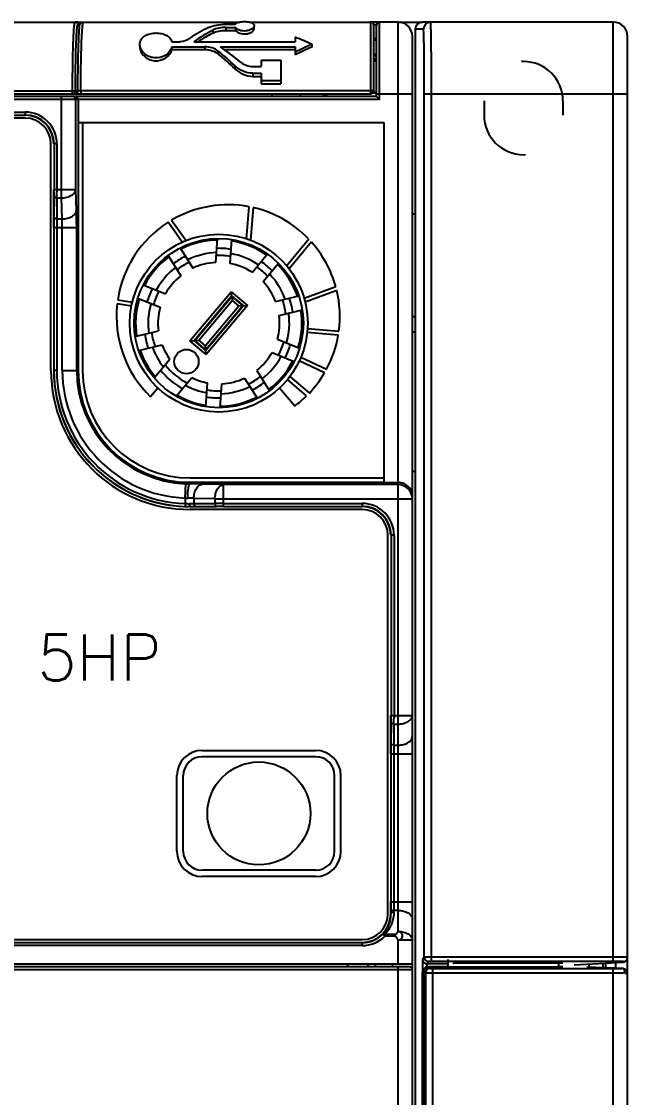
# Model space of a CAD drawing. Header units: inches. Extents: x 0 to 34, y 0 to 22.
# Drawn here: x 4.004 to 4.949, y 6.849 to 8.529 of the extents above; entities that cross this region are included whole.
import ezdxf
from ezdxf.enums import TextEntityAlignment as Align

# ---------------------------------------------------------------- set-up
doc = ezdxf.new("R2010")
doc.units = ezdxf.units.IN
doc.header["$MEASUREMENT"] = 0
doc.linetypes.add('DASHED', pattern=[0.2, 0.1, -0.1])
for name, color, linetype in [('DASHED', 4, 'DASHED'), ('PRTG', 130, 'Continuous'), ('PSYMS', 7, 'Continuous')]:
    doc.layers.add(name, color=color, linetype=linetype)
doc.styles.add('WD', font='romans.shx')

# ---------------------------------------------------------------- blocks, each defined once
blk = doc.blocks.new('HDR1_PF525_FRB')
at = {"color": 7, "linetype": 'Continuous'}
for p, q in [((0.1157, 6.9959), (2.3335, 6.9959)), ((1.8957, 6.9881), (1.9002, 6.9881)), ((2.2967, 6.9901), (2.3225, 6.9901)), ((2.2967, 6.9815), (2.3225, 6.9815)), ((2.2967, 6.9815), (2.2967, 6.9735)), ((2.3225, 6.9815), (2.3225, 6.9735)), ((2.3609, 6.9959), (2.6896, 6.9959)), ((2.3735, 6.9777), (2.3735, 6.986)), ((2.7635, 6.9959), (2.6873, 6.9959)), ((2.6896, 6.8015), (2.6896, 6.9959)), ((2.7051, 6.9881), (2.6974, 6.9881)), ((2.6974, 6.9881), (2.6974, 6.8093)), ((2.7051, 6.7937), (2.7051, 6.9881)), ((2.7129, 6.7859), (2.7129, 6.9959)), ((2.7635, 4.5296), (2.7635, 6.9959)), ((2.7635, 6.9959), (2.8296, 6.9959)), ((2.8324, 6.9764), (2.8101, 6.9764)), ((2.8101, 6.9764), (2.8101, 3.5744)), ((3.3467, 6.9959), (2.8296, 6.9959)), ((3.3467, 4.4482), (3.3467, 6.9959)), ((2.2611, 6.9738), (2.2611, 6.966)), ((2.2967, 6.9735), (2.3225, 6.9735)), ((2.4847, 6.9547), (2.4847, 6.9423)), ((2.8023, 4.4258), (2.8023, 6.957)), ((3.3856, 4.4175), (3.3856, 6.957)), ((2.1506, 6.9423), (2.1633, 6.9423)), ((2.1506, 6.9288), (2.2401, 6.9288)), ((2.1506, 6.9288), (2.1506, 6.9213)), ((2.1506, 6.9213), (2.2401, 6.9213)), ((2.2096, 6.9423), (2.4847, 6.9423)), ((2.2401, 6.9288), (2.2401, 6.9213)), ((2.2763, 6.9169), (2.2763, 6.9093)), ((2.2822, 6.9288), (2.4847, 6.9288)), ((2.2927, 6.9213), (2.4847, 6.9213)), ((2.4847, 6.9288), (2.4847, 6.9067)), ((2.5302, 6.9357), (2.5302, 6.9282)), ((2.3929, 6.8923), (2.4454, 6.8923)), ((2.3929, 6.8923), (2.3929, 6.8753)), ((2.4454, 6.8923), (2.4454, 6.8284)), ((2.6974, 6.8909), (2.7044, 6.8909)), ((2.3215, 6.8771), (2.3215, 6.8691)), ((2.37, 6.8753), (2.3929, 6.8753)), ((2.3698, 6.857), (2.3929, 6.857)), ((2.3698, 6.857), (2.3698, 6.8486)), ((2.3698, 6.8486), (2.3929, 6.8486)), ((2.3929, 6.857), (2.3929, 6.8284)), ((2.3929, 6.8373), (2.4454, 6.8373)), ((0.1079, 6.8093), (1.8889, 6.8093)), ((0.1157, 6.8015), (2.6896, 6.8015)), ((1.8812, 6.8015), (1.8812, 6.8093)), ((2.6974, 6.8093), (1.8889, 6.8093)), ((1.9035, 6.8093), (1.9035, 6.8015)), ((2.3929, 6.8284), (2.4454, 6.8284)), ((2.4213, 6.8015), (2.4213, 6.7937)), ((2.4991, 6.7937), (2.4991, 6.8015)), ((2.5613, 6.8015), (2.5613, 6.7937)), ((2.7051, 6.803), (2.6942, 6.803)), ((2.6963, 6.8054), (2.7051, 6.8054)), ((2.6974, 6.8093), (2.6974, 6.8054)), ((2.7051, 6.8015), (2.8023, 6.8015)), ((2.8348, 6.8015), (3.3856, 6.8015)), ((2.8348, 4.4598), (2.8348, 6.8015)), ((2.8543, 4.4482), (2.8543, 6.8015)), ((2.7129, 6.7859), (0.0924, 6.7859)), ((2.7051, 6.7937), (0.1002, 6.7937)), ((1.8512, 6.519), (1.8512, 6.7937)), ((1.8901, 6.5423), (1.8901, 6.7859)), ((1.896, 6.7859), (1.896, 6.7237)), ((2.5691, 6.7976), (2.5691, 6.7937)), ((2.7129, 6.7859), (2.7051, 6.7937)), ((0.1391, 6.7517), (1.7526, 6.7517)), ((0.1391, 6.7439), (1.7526, 6.7439)), ((1.7526, 6.7517), (1.7526, 6.7439)), ((1.7526, 6.7354), (0.1391, 6.7354)), ((1.896, 6.7237), (2.7246, 6.7237)), ((1.8964, 6.7237), (1.8964, 6.0511)), ((1.9081, 6.7237), (1.9081, 6.0511)), ((2.7246, 6.7237), (2.7246, 5.7474)), ((1.8226, 6.0511), (1.8226, 6.6654)), ((1.8389, 6.6654), (1.8311, 6.6654)), ((1.8311, 6.6654), (1.8311, 6.5423)), ((1.8389, 6.6654), (1.8389, 6.5423)), ((1.8303, 6.4386), (1.8303, 6.5423)), ((1.8311, 6.5423), (1.8901, 6.5423)), ((1.8389, 6.5423), (1.8389, 6.5355)), ((1.8917, 6.4853), (1.8901, 6.5423)), ((1.8311, 6.5236), (1.8307, 6.4666)), ((1.8388, 6.519), (1.8385, 6.4619)), ((1.8388, 6.519), (1.8512, 6.519)), ((1.8528, 6.4619), (1.8512, 6.519)), ((2.3527, 6.4084), (2.3597, 6.4952)), ((2.3705, 6.4929), (2.3634, 6.4046)), ((1.8385, 6.4619), (1.8528, 6.4619)), ((2.1783, 6.3991), (2.1403, 6.4531)), ((2.1497, 6.4589), (2.1887, 6.4035)), ((2.8023, 6.4756), (2.8101, 6.4756)), ((1.8306, 6.4386), (1.8923, 6.4386)), ((1.8306, 6.4386), (1.8306, 6.0511)), ((1.8384, 6.4386), (1.8384, 6.0511)), ((1.8534, 6.0511), (1.8534, 6.4386)), ((1.8923, 6.0511), (1.8923, 6.4386)), ((2.2695, 6.344), (2.274, 6.4088)), ((2.3083, 6.3413), (2.3128, 6.4061)), ((2.4614, 6.3352), (2.5213, 6.4077)), ((2.5288, 6.3995), (2.4684, 6.3265)), ((2.1399, 6.3629), (2.1743, 6.3079)), ((2.1728, 6.3835), (2.2072, 6.3285)), ((2.3678, 6.3172), (2.4095, 6.367)), ((2.3975, 6.2923), (2.4393, 6.342)), ((2.0728, 6.283), (2.133, 6.2587)), ((2.5088, 6.2473), (2.5948, 6.2789)), ((2.0583, 6.247), (2.1185, 6.2227)), ((2.1993, 6.1312), (2.3114, 6.2647)), ((2.2107, 6.1322), (2.3124, 6.2534)), ((2.2122, 6.1323), (2.3125, 6.2518)), ((2.3114, 6.2647), (2.3556, 6.2276)), ((2.3125, 6.2518), (2.3114, 6.2647)), ((2.3124, 6.2534), (2.3443, 6.2266)), ((2.3125, 6.2518), (2.3135, 6.2409)), ((2.3125, 6.2518), (2.3427, 6.2265)), ((2.4315, 6.2378), (2.4945, 6.2536)), ((2.5975, 6.2682), (2.5116, 6.2366)), ((2.0408, 6.2254), (2.0022, 6.2321)), ((2.0036, 6.243), (2.0432, 6.2362)), ((2.2232, 6.1332), (2.3135, 6.2409)), ((2.3318, 6.2255), (2.2414, 6.1179)), ((2.3427, 6.2265), (2.2424, 6.107)), ((2.3443, 6.2266), (2.2425, 6.1054)), ((2.3556, 6.2276), (2.2435, 6.0941)), ((2.3135, 6.2409), (2.3318, 6.2255)), ((2.3427, 6.2265), (2.3318, 6.2255)), ((2.3427, 6.2265), (2.3556, 6.2276)), ((2.4409, 6.2001), (2.5039, 6.2158)), ((2.8101, 6.1961), (2.8023, 6.1961)), ((2.051, 6.143), (2.114, 6.1587)), ((2.5181, 6.1651), (2.6032, 6.1577)), ((2.1993, 6.1312), (2.2122, 6.1323)), ((2.2435, 6.0941), (2.1993, 6.1312)), ((2.2425, 6.1054), (2.2107, 6.1322)), ((2.2122, 6.1323), (2.2232, 6.1332)), ((2.2424, 6.107), (2.2122, 6.1323)), ((2.2414, 6.1179), (2.2232, 6.1332)), ((2.4365, 6.1361), (2.4967, 6.1118)), ((2.6015, 6.1468), (2.5172, 6.1541)), ((2.8023, 6.1559), (2.8101, 6.1559)), ((2.0604, 6.1052), (2.1234, 6.1209)), ((2.2424, 6.107), (2.2414, 6.1179)), ((2.2435, 6.0941), (2.2424, 6.107)), ((2.4219, 6.1001), (2.4821, 6.0757)), ((2.1024, 6.0312), (2.1448, 6.0817)), ((2.5644, 6.0448), (2.4957, 6.077)), ((2.5001, 6.0871), (2.5698, 6.0544)), ((1.8384, 6.0511), (1.8306, 6.0511)), ((1.8534, 6.0511), (1.8964, 6.0511)), ((2.3807, 6.0509), (2.4151, 5.9959)), ((2.1619, 5.9812), (2.2043, 6.0317)), ((2.2421, 5.9527), (2.2467, 6.0175)), ((2.2809, 5.95), (2.2854, 6.0148)), ((2.3477, 6.0303), (2.3821, 5.9753)), ((2.5155, 5.982), (2.4636, 6.0262)), ((2.4704, 6.0348), (2.5232, 5.9898)), ((2.0926, 5.98), (2.1125, 6.0037)), ((2.4425, 6.0037), (2.4836, 5.9547)), ((2.1997, 5.7595), (2.7246, 5.7595)), ((2.8023, 5.7778), (2.8101, 5.7778)), ((2.1867, 5.7051), (2.1882, 5.7439)), ((2.1997, 5.7478), (2.7246, 5.7478)), ((2.1997, 5.7478), (2.1997, 5.7436)), ((2.2904, 5.7415), (2.2334, 5.7431)), ((2.7635, 5.7415), (2.2904, 5.7415)), ((2.2904, 5.6825), (2.2904, 5.7415)), ((2.7246, 5.7474), (2.7635, 5.7474)), ((2.1867, 5.7051), (2.1867, 5.69)), ((2.2671, 5.7026), (2.2101, 5.7042)), ((2.2101, 5.7042), (2.2101, 5.6899)), ((2.2671, 5.7026), (2.8023, 5.7026)), ((2.2671, 5.7026), (2.2671, 5.6902)), ((2.1867, 5.69), (2.1865, 5.6822)), ((2.1997, 5.682), (2.1997, 5.6817)), ((2.6663, 5.674), (2.1997, 5.674)), ((2.2101, 5.6899), (2.2671, 5.6902)), ((2.2147, 5.6821), (2.2718, 5.6825)), ((2.2904, 5.6903), (2.6663, 5.6903)), ((2.2904, 5.6825), (2.6663, 5.6825)), ((2.6663, 5.6903), (2.6663, 5.6825)), ((2.7363, 4.5775), (2.7363, 5.604)), ((2.7526, 5.604), (2.7448, 5.604)), ((2.7448, 5.604), (2.7448, 5.1154)), ((2.7526, 5.604), (2.7526, 5.1154)), ((2.744, 5.0117), (2.744, 5.1154)), ((2.7448, 5.1154), (2.8023, 5.1154)), ((2.7526, 5.1154), (2.7526, 5.1086)), ((2.7448, 5.0967), (2.7444, 5.0397)), ((2.7525, 5.092), (2.7522, 5.035)), ((2.7525, 5.092), (2.7635, 5.092)), ((2.7522, 5.035), (2.7635, 5.035)), ((2.7443, 5.0117), (2.7443, 4.6099)), ((2.7443, 5.0117), (2.8023, 5.0117)), ((2.7521, 5.0117), (2.7521, 4.6099)), ((2.744, 4.5775), (2.744, 4.6099)), ((2.7443, 4.6099), (2.8023, 4.6099)), ((2.7444, 4.5819), (2.7444, 4.5775)), ((2.7521, 4.6099), (2.7521, 4.6052)), ((2.7522, 4.5866), (2.7522, 4.5822)), ((2.7635, 4.5866), (2.7522, 4.5866)), ((2.744, 4.5775), (2.7444, 4.5775)), ((1.6362, 4.5075), (2.6663, 4.5075)), ((2.6663, 4.499), (1.6362, 4.499)), ((2.6663, 4.4912), (2.6663, 4.499)), ((2.7219, 4.5221), (2.7274, 4.5166)), ((2.7274, 4.5166), (2.7274, 4.5213)), ((2.7531, 4.5213), (2.7274, 4.5213)), ((2.7531, 4.5166), (2.7275, 4.5166)), ((2.7531, 4.5166), (2.7531, 4.5213)), ((2.7635, 4.4414), (2.7635, 4.5062)), ((2.8023, 4.5062), (2.7635, 4.5062)), ((2.6663, 4.4912), (1.6362, 4.4912)), ((1.657, 4.4414), (2.8023, 4.4414)), ((2.6274, 4.4337), (2.6274, 4.4414)), ((2.6818, 4.4414), (2.6818, 4.4337)), ((2.7051, 4.4414), (2.7013, 4.4376)), ((2.7013, 4.4414), (2.7013, 4.4337)), ((2.7479, 4.4414), (2.7479, 4.4337)), ((2.8348, 4.4598), (2.83, 4.4538)), ((2.8465, 4.4481), (2.8417, 4.4421)), ((2.8995, 4.4421), (2.8417, 4.4421)), ((3.3467, 4.4599), (2.8543, 4.4599)), ((3.3467, 4.4482), (2.8543, 4.4482)), ((2.8995, 4.4333), (2.8995, 4.4538)), ((2.9128, 4.4421), (2.9148, 4.4442)), ((2.9148, 4.4442), (3.2106, 4.4442)), ((3.1989, 4.4442), (3.1989, 4.4333)), ((3.2409, 4.4395), (3.3745, 4.446)), ((3.2806, 4.4414), (3.2806, 4.4334)), ((3.3195, 4.4318), (3.3195, 4.4434)), ((3.3272, 4.4315), (3.3272, 4.4437)), ((3.3544, 4.4304), (3.3544, 4.4451)), ((3.3739, 4.4466), (3.3739, 4.4478)), ((2.7946, 4.4337), (1.6604, 4.4337)), ((2.8023, 4.4259), (1.6604, 4.4259)), ((2.7635, 1.0861), (2.7635, 4.4337)), ((2.8023, 1.125), (2.8023, 4.4259)), ((2.8324, 4.4072), (2.8323, 4.4016)), ((2.8325, 4.4171), (2.8324, 4.4147)), ((2.8324, 4.4147), (2.8324, 4.412)), ((2.8324, 4.412), (2.8324, 4.4072)), ((2.8328, 4.422), (2.8343, 4.422)), ((2.8343, 4.422), (2.8385, 4.4178)), ((2.8374, 4.4313), (2.836, 4.4301)), ((2.8385, 1.0977), (2.8385, 4.4178)), ((2.846, 4.4337), (2.8502, 4.4295)), ((2.8995, 4.4337), (2.846, 4.4337)), ((2.858, 1.0977), (2.858, 4.4293)), ((2.858, 4.4293), (3.3467, 4.4293)), ((2.858, 4.4177), (3.3467, 4.4177)), ((2.8995, 4.4333), (3.1989, 4.4333)), ((3.2106, 4.4337), (3.1989, 4.4337)), ((3.2754, 4.4337), (3.3726, 4.4297)), ((3.3467, 0.9658), (3.3467, 4.4293)), ((3.3785, 4.4169), (3.3785, 4.4179)), ((3.3785, 4.4169), (3.3856, 4.4167)), ((3.3856, 0.777), (3.3856, 4.4167)), ((2.8293, 4.4032), (2.8293, 3.796)), ((2.8323, 4.4032), (2.8293, 4.4032)), ((2.8323, 4.4016), (2.8323, 1.0966))]:
    blk.add_line(p, q, dxfattribs=at)
for p, q in [((2.2324, 5.0208), (2.5403, 5.0208)), ((2.2324, 5.0037), (2.5403, 5.0037)), ((2.1639, 4.747), (2.1639, 4.9523)), ((2.181, 4.747), (2.181, 4.9523)), ((2.5916, 4.747), (2.5916, 4.9523)), ((2.6087, 4.747), (2.6087, 4.9523)), ((2.5403, 4.6957), (2.2324, 4.6957)), ((2.5403, 4.6786), (2.2324, 4.6786))]:
    blk.add_line(p, q)
for points in [[(2.836, 4.4301), (2.8349, 4.4287), (2.834, 4.4273), (2.8334, 4.4259), (2.8331, 4.4247), (2.8329, 4.4237), (2.8328, 4.4229), (2.8327, 4.4224), (2.8327, 4.4218), (2.8326, 4.4212), (2.8326, 4.4206), (2.8326, 4.4199), (2.8326, 4.419), (2.8325, 4.4171)], [(2.8444, 4.4337), (2.8429, 4.4336), (2.8409, 4.4331), (2.839, 4.4324), (2.8374, 4.4313)]]:
    blk.add_lwpolyline(points, dxfattribs=at)
for centre, radius in [((2.2775, 6.1794), 0.2411), ((2.2775, 6.1794), 0.2294), ((2.19, 6.0752), 0.033)]:
    blk.add_circle(centre, radius, dxfattribs=at)
blk.add_circle((2.3863, 4.8497), 0.1396)
for centre, radius, start, end in [((1.8879, 6.9881), 0.00777, 359.9619, 89.9974), ((1.8924, 6.9881), 0.00777, 359.9797, 89.9796), ((1.9109, 6.9842), 0.0117, 115.3422, 119.3428), ((2.6896, 6.9881), 0.00778, 0, 90), ((2.7129, 6.9881), 0.00778, 90, 180), ((2.7635, 6.957), 0.0389, 0, 90), ((2.8296, 6.9764), 0.0194, 90, 180), ((2.8518, 6.9764), 0.0194, 90.0031, 180.0028), ((3.3467, 6.957), 0.0389, 0, 90), ((2.6935, 6.957), 0.0117, 289.6995, 0), ((1.8812, 6.8093), 0.00777, 270.0138, 332.5445), ((2.5613, 6.7976), 0.00778, 0, 30), ((2.6896, 6.8093), 0.00778, 270, 0), ((1.8823, 6.7859), 0.00777, 359.9619, 89.9974), ((1.8885, 6.7865), 0.00719, 76.5829, 89.9389), ((1.7526, 6.6654), 0.0863, 0, 90), ((1.7526, 6.6654), 0.0785, 0, 90), ((1.7526, 6.6654), 0.0778, 0, 90), ((1.7526, 6.6654), 0.07, 0, 90), ((-1.2713, 6.542), 3.1025, 359.661, 0.0057), ((-2.5963, 6.5407), 4.4352, 359.7195, 359.9331), ((2.303, 6.1977), 0.3028, 79.2229, 120.4141), ((2.303, 6.1977), 0.3028, 43.8865, 77.1226), ((5.9954, 6.4405), 4.1648, 179.6408, 180.0259), ((4.7325, 6.4402), 2.8941, 179.5691, 180.0309), ((2.303, 6.1977), 0.3028, 122.502, 171.4088), ((2.2775, 6.1794), 0.2254, 90.9472, 117.0528), ((2.2775, 6.1794), 0.2254, 54.9472, 81.0528), ((2.303, 6.1977), 0.3028, 15.5392, 41.7845), ((2.2775, 6.1794), 0.1914, 91.8309, 116.1691), ((2.2775, 6.1794), 0.1838, 79.9274, 92.0726), ((2.2775, 6.1794), 0.2029, 80.5031, 91.4969), ((2.2775, 6.1794), 0.1914, 55.8309, 80.1691), ((2.2775, 6.1794), 0.2254, 126.9472, 153.0528), ((2.2775, 6.1794), 0.2029, 116.5031, 127.4969), ((2.2775, 6.1794), 0.1838, 115.9274, 128.0726), ((2.2775, 6.1794), 0.1648, 92.7752, 115.2248), ((2.2775, 6.1794), 0.1648, 56.7752, 79.2248), ((2.2775, 6.1794), 0.2029, 44.5031, 55.4969), ((2.2775, 6.1794), 0.2254, 18.9472, 45.0528), ((2.2775, 6.1794), 0.1914, 127.8309, 152.1691), ((2.2775, 6.1794), 0.1648, 128.7752, 151.2248), ((2.2775, 6.1794), 0.1838, 43.9274, 56.0726), ((2.2775, 6.1794), 0.1914, 19.8309, 44.1691), ((2.2775, 6.1794), 0.1648, 20.7752, 43.2248), ((2.2775, 6.1794), 0.2254, 162.9472, 189.0528), ((2.2775, 6.1794), 0.2029, 152.5031, 163.4969), ((2.2775, 6.1794), 0.1838, 151.9274, 164.0726), ((2.2775, 6.1794), 0.2029, 8.5031, 19.4969), ((2.303, 6.1977), 0.3028, 352.3943, 13.4454), ((2.303, 6.1977), 0.3028, 173.494, 225.9772), ((2.2775, 6.1794), 0.1914, 163.8309, 188.1691), ((2.2775, 6.1794), 0.1648, 164.7752, 187.2248), ((2.2775, 6.1794), 0.1838, 7.9274, 20.0726), ((2.2775, 6.1794), 0.1648, 344.7752, 7.2248), ((2.2775, 6.1794), 0.1914, 343.8309, 8.1691), ((2.2775, 6.1794), 0.2254, 342.9472, 9.0528), ((2.2775, 6.1794), 0.2029, 188.5031, 199.4969), ((2.2775, 6.1794), 0.1838, 187.9274, 200.0726), ((2.2775, 6.1794), 0.1838, 331.9274, 344.0726), ((2.303, 6.1977), 0.3028, 331.7493, 350.3064), ((2.2775, 6.1794), 0.2254, 198.9472, 220.0681), ((2.2775, 6.1794), 0.1914, 199.8309, 218.2767), ((2.2775, 6.1794), 0.1648, 200.7752, 216.3525), ((2.2775, 6.1794), 0.1648, 308.7752, 331.2248), ((2.2775, 6.1794), 0.2029, 332.5031, 343.4969), ((2.2775, 6.1794), 0.1914, 307.8309, 332.1691), ((2.2775, 6.1794), 0.2254, 306.9472, 333.0528), ((2.1997, 6.0511), 0.3771, 180, 270), ((2.1997, 6.0511), 0.3694, 180, 270), ((2.1997, 6.0511), 0.3691, 180, 267.9444), ((2.1997, 6.0511), 0.3613, 180, 267.9444), ((2.1997, 6.0511), 0.3463, 180, 267.8551), ((2.1997, 6.0511), 0.3074, 180, 267.8551), ((2.1997, 6.0511), 0.3033, 180, 270), ((2.1997, 6.0511), 0.2916, 180, 270), ((2.2775, 6.1794), 0.2029, 218.9547, 241.0453), ((2.2775, 6.1794), 0.1838, 217.7853, 242.2147), ((2.303, 6.1977), 0.3028, 316.6386, 329.6602), ((2.2775, 6.1794), 0.1648, 243.6475, 259.2248), ((2.2775, 6.1794), 0.1648, 272.7752, 295.2248), ((2.2775, 6.1794), 0.1838, 295.9274, 308.0726), ((2.2775, 6.1794), 0.2029, 296.5031, 307.4969), ((2.2775, 6.1794), 0.2254, 239.9319, 261.0528), ((2.2775, 6.1794), 0.1914, 241.7233, 260.1691), ((2.2775, 6.1794), 0.1838, 259.9274, 272.0726), ((2.2775, 6.1794), 0.1914, 271.8309, 296.1691), ((2.2775, 6.1794), 0.2029, 260.5031, 271.4969), ((2.2775, 6.1794), 0.2254, 270.9472, 297.0528), ((2.303, 6.1977), 0.3028, 306.6056, 314.55), ((2.2024, 6.1244), 0.3807, 267.8574, 269.5912), ((2.7635, 5.7026), 0.0389, 0.0206, 90.0202), ((2.1946, 5.8098), 0.105, 265.7241, 269.263), ((2.1989, 6.0275), 0.3454, 267.9434, 270.1397), ((2.1969, 5.9247), 0.2349, 267.5333, 269.3611), ((2.1968, 5.9236), 0.2338, 269.3619, 270.1729), ((2.1895, 8.4356), 2.7458, 270.1684, 270.4298), ((2.2246, 5.6899), 0.0271, 180.1264, 184.3661), ((2.1903, 9.5613), 3.8793, 270.1383, 270.3603), ((2.2889, 1.352), 4.3383, 89.9793, 90.2874), ((2.2892, 2.9056), 2.7769, 89.9741, 90.3592), ((2.6663, 5.604), 0.0863, 0, 90), ((2.6663, 5.604), 0.0785, 0, 90), ((2.6663, 5.604), 0.0778, 0, 90), ((2.6663, 5.604), 0.07, 0, 90), ((-0.3577, 5.1151), 3.1025, 359.661, 0.0057), ((-1.6826, 5.1138), 4.4352, 359.7195, 359.9331), ((6.9091, 5.0136), 4.1648, 179.6408, 180.0259), ((5.6461, 5.0133), 2.8941, 179.5691, 180.0309), ((7.401, 4.6095), 4.6567, 179.9945, 180.3389), ((5.8006, 4.6088), 3.0485, 180.0666, 180.4163), ((2.6663, 4.5775), 0.0778, 270, 0), ((2.6663, 4.5775), 0.07, 270, 0), ((2.6663, 4.577), 0.0781, 315.3856, 0.4122), ((2.6663, 4.5775), 0.0785, 270, 315.0923), ((2.6663, 4.5775), 0.0863, 270, 315.1278), ((2.8417, 4.4538), 0.0117, 180.0184, 269.9847), ((2.8465, 4.4598), 0.0117, 180.0184, 269.9847), ((3.3739, 4.4594), 0.0117, 269.9954, 359.9953), ((3.3739, 4.4583), 0.0117, 270.04, 357.0843), ((3.3739, 4.4577), 0.0117, 272.8, 0.0018), ((2.7946, 4.4259), 0.00778, 0, 90), ((2.846, 4.422), 0.0117, 90.0033, 179.9996), ((2.8444, 4.422), 0.0116, 134.1697, 149.1882), ((2.8444, 4.4221), 0.0116, 119.0998, 134.1662), ((2.8502, 4.4178), 0.0117, 90.0033, 179.9967), ((3.3725, 4.4256), 0.00402, 80.024, 87.6894), ((3.3725, 4.4258), 0.00382, 69.0061, 80.0026), ((3.3739, 4.4167), 0.0117, 0, 81.6235)]:
    blk.add_arc(centre, radius, start, end, dxfattribs=at)
for centre, radius, start, end in [((2.2324, 4.9523), 0.0684, 90, 180), ((2.5403, 4.9523), 0.0684, 0, 90), ((2.2324, 4.9523), 0.0513, 90, 180), ((2.5403, 4.9523), 0.0513, 0, 90), ((2.2324, 4.747), 0.0684, 180, 270), ((2.2324, 4.747), 0.0513, 180, 270), ((2.5403, 4.747), 0.0513, 270, 0), ((2.5403, 4.747), 0.0684, 270, 0)]:
    blk.add_arc(centre, radius, start, end)
for centre, major_axis, ratio, start_param, end_param in [((2.1758, 6.8093), (0.2043, 0.1839), 0.362443, 0.906529, 1.147655), ((2.2016, 6.8093), (0.2043, 0.1839), 0.362443, 0.974736, 1.218026), ((2.2016, 6.8093), (0.1923, 0.1731), 0.362443, 0.956676, 1.159631), ((2.5278, 6.8093), (0.3406, -0.1692), 0.303526, 1.713612, 1.846), ((2.2506, 6.8093), (0.1965, -0.185), 0.363464, 1.551749, 1.775972), ((2.2706, 6.8093), (0.217, -0.1823), 0.359755, 1.574453, 1.813235), ((2.5325, 6.8093), (0.339, 0.1693), 0.304341, 1.426792, 1.559895), ((2.5325, 6.8093), (0.3191, 0.1594), 0.304341, 1.427219, 1.568705), ((2.2506, 6.8093), (0.1849, -0.1741), 0.363464, 1.528926, 1.768144), ((2.6935, 6.887), (0, 0.0117), 0.999858, -1.570796, -0.270463), ((2.6935, 6.8987), (0, 0.0117), 0.999858, -1.570796, -0.342589)]:
    blk.add_ellipse(centre, major_axis=major_axis, ratio=ratio, start_param=start_param, end_param=end_param, dxfattribs=at)
for points, knots in [([(1.8812, 6.8093), (1.8812, 6.8214), (1.8813, 6.8452), (1.8816, 6.8798), (1.8822, 6.9116), (1.8829, 6.9359), (1.8836, 6.9531), (1.8841, 6.9639), (1.8847, 6.9733), (1.8853, 6.9811), (1.8859, 6.9873), (1.8865, 6.9917), (1.887, 6.9944), (1.8875, 6.9956), (1.8878, 6.9959), (1.8879, 6.9959)], [0, 0, 0, 0, 0.19464, 0.381797, 0.554282, 0.705477, 0.771243, 0.829603, 0.879991, 0.921945, 0.955066, 0.979084, 0.99385, 0.99786, 1, 1, 1, 1]), ([(1.8889, 6.8093), (1.8889, 6.8209), (1.889, 6.8437), (1.8894, 6.8768), (1.89, 6.9074), (1.8907, 6.9306), (1.8914, 6.9471), (1.8919, 6.9575), (1.8925, 6.9665), (1.893, 6.974), (1.8936, 6.9799), (1.8942, 6.9841), (1.8948, 6.9867), (1.8952, 6.9878), (1.8956, 6.9881), (1.8957, 6.9881)], [0, 0, 0, 0, 0.194604, 0.381727, 0.55418, 0.705348, 0.771104, 0.829457, 0.879839, 0.921793, 0.954922, 0.978955, 0.993754, 0.997797, 1, 1, 1, 1]), ([(1.8957, 6.8093), (1.8957, 6.8279), (1.8959, 6.8637), (1.8967, 6.9134), (1.8981, 6.9544), (1.8993, 6.9783), (1.9002, 6.9881)], [0, 0, 0, 0, 0.312844, 0.599178, 0.834828, 1, 1, 1, 1]), ([(1.9002, 6.9881), (1.9003, 6.9888), (1.9013, 6.9914), (1.9034, 6.9934), (1.9051, 6.9944)], [0, 0, 0, 0, 0.25798, 1, 1, 1, 1]), ([(1.9035, 6.8093), (1.9035, 6.8206), (1.9036, 6.843), (1.9039, 6.8757), (1.9045, 6.9061), (1.9053, 6.9332), (1.9062, 6.9562), (1.9072, 6.9723), (1.9081, 6.9825), (1.9087, 6.988), (1.9093, 6.992), (1.9098, 6.9942), (1.9101, 6.995)], [0, 0, 0, 0, 0.183733, 0.361269, 0.526579, 0.674106, 0.798878, 0.896725, 0.934508, 0.964432, 0.986294, 1, 1, 1, 1]), ([(1.9101, 6.995), (1.9102, 6.9951), (1.9103, 6.9955), (1.9106, 6.9959), (1.9108, 6.9959)], [0, 0, 0, 0, 0.368504, 1, 1, 1, 1]), ([(2.2493, 6.981), (2.2561, 6.9843), (2.2719, 6.9888), (2.2881, 6.9901), (2.2967, 6.9901)], [0, 0, 0, 0, 0.469464, 1, 1, 1, 1]), ([(2.2967, 6.9815), (2.2903, 6.9815), (2.278, 6.9804), (2.2662, 6.9765), (2.2611, 6.9738)], [0, 0, 0, 0, 0.526445, 1, 1, 1, 1]), ([(2.3225, 6.9901), (2.3237, 6.9916), (2.3273, 6.9941), (2.3341, 6.9963), (2.3427, 6.9974), (2.3519, 6.9974), (2.3604, 6.9963), (2.3673, 6.994), (2.3722, 6.9908), (2.3735, 6.9874), (2.3735, 6.986)], [0, 0, 0, 0, 0.09537, 0.221514, 0.376937, 0.54538, 0.701205, 0.827705, 0.923263, 1, 1, 1, 1]), ([(2.3735, 6.986), (2.3735, 6.9825), (2.3686, 6.9772), (2.3605, 6.9735), (2.349, 6.971), (2.337, 6.9721), (2.3272, 6.9766), (2.3237, 6.9798), (2.3225, 6.9815)], [0, 0, 0, 0, 0.176146, 0.30686, 0.457831, 0.765575, 0.896663, 1, 1, 1, 1]), ([(2.3225, 6.9735), (2.3237, 6.9718), (2.3273, 6.9688), (2.337, 6.9643), (2.349, 6.9632), (2.3606, 6.9657), (2.3685, 6.9692), (2.3735, 6.9744), (2.3735, 6.9778)], [0, 0, 0, 0, 0.102288, 0.233696, 0.544389, 0.696632, 0.827593, 1, 1, 1, 1]), ([(2.8348, 6.8015), (2.8348, 6.8129), (2.8348, 6.8352), (2.8347, 6.8627), (2.8345, 6.8837), (2.8344, 6.8984), (2.8343, 6.9121), (2.8341, 6.9248), (2.834, 6.9363), (2.8338, 6.9465), (2.8336, 6.9541), (2.8334, 6.9595), (2.8333, 6.963), (2.8332, 6.9661), (2.8331, 6.9688), (2.833, 6.9711), (2.8329, 6.9729), (2.8328, 6.9744), (2.8327, 6.9754), (2.8326, 6.9759), (2.8325, 6.9762), (2.8325, 6.9764), (2.8324, 6.9764), (2.8324, 6.9764)], [0, 0, 0, 0, 0.195006, 0.382518, 0.471193, 0.55533, 0.634119, 0.706802, 0.77268, 0.831119, 0.881557, 0.903622, 0.923511, 0.941177, 0.956578, 0.969679, 0.980447, 0.988861, 0.994904, 0.997036, 0.998578, 0.999544, 1, 1, 1, 1]), ([(2.8543, 6.8015), (2.8543, 6.8141), (2.8542, 6.8389), (2.8541, 6.8695), (2.854, 6.8928), (2.8539, 6.9091), (2.8537, 6.9244), (2.8536, 6.9385), (2.8534, 6.9513), (2.8532, 6.9626), (2.853, 6.9711), (2.8529, 6.9771), (2.8528, 6.9809), (2.8527, 6.9844), (2.8525, 6.9874), (2.8524, 6.9899), (2.8523, 6.992), (2.8522, 6.9936), (2.8521, 6.9947), (2.852, 6.9953), (2.852, 6.9956), (2.8519, 6.9958), (2.8519, 6.9959), (2.8518, 6.9959)], [0, 0, 0, 0, 0.195021, 0.382547, 0.471229, 0.555372, 0.634168, 0.706857, 0.772739, 0.831181, 0.881622, 0.903687, 0.923576, 0.941242, 0.956643, 0.969741, 0.980507, 0.988916, 0.994953, 0.99708, 0.998615, 0.999569, 1, 1, 1, 1]), ([(2.0636, 6.9357), (2.0636, 6.9397), (2.0657, 6.9482), (2.0749, 6.958), (2.088, 6.9642), (2.1033, 6.9668), (2.119, 6.966), (2.1334, 6.9618), (2.145, 6.954), (2.1495, 6.9462), (2.1506, 6.9423)], [0, 0, 0, 0, 0.108715, 0.222354, 0.349906, 0.490362, 0.634149, 0.769493, 0.890168, 1, 1, 1, 1]), ([(2.1633, 6.9423), (2.1666, 6.9423), (2.179, 6.9431), (2.1912, 6.9473), (2.1989, 6.9523)], [0, 0, 0, 0, 0.261767, 1, 1, 1, 1]), ([(2.2611, 6.966), (2.2662, 6.9686), (2.2781, 6.9724), (2.2903, 6.9735), (2.2967, 6.9735)], [0, 0, 0, 0, 0.472536, 1, 1, 1, 1]), ([(2.1506, 6.9288), (2.1483, 6.9197), (2.1344, 6.9028), (2.1081, 6.8966), (2.0876, 6.9021), (2.0747, 6.9107), (2.066, 6.9222), (2.0636, 6.9314), (2.0636, 6.9357)], [0, 0, 0, 0, 0.238025, 0.504101, 0.639432, 0.769538, 0.890391, 1, 1, 1, 1]), ([(2.0636, 6.9282), (2.0636, 6.9238), (2.066, 6.9147), (2.0747, 6.9031), (2.0875, 6.8944), (2.1081, 6.8889), (2.1345, 6.8951), (2.1483, 6.9122), (2.1506, 6.9213)], [0, 0, 0, 0, 0.109661, 0.230702, 0.360843, 0.495969, 0.761658, 1, 1, 1, 1]), ([(2.2763, 6.9169), (2.2714, 6.9208), (2.2597, 6.9269), (2.2467, 6.9288), (2.2401, 6.9288)], [0, 0, 0, 0, 0.489216, 1, 1, 1, 1]), ([(2.2401, 6.9213), (2.2467, 6.9213), (2.2597, 6.9194), (2.2714, 6.9133), (2.2763, 6.9093)], [0, 0, 0, 0, 0.510584, 1, 1, 1, 1]), ([(2.3354, 6.888), (2.3401, 6.884), (2.3511, 6.8776), (2.3637, 6.8753), (2.37, 6.8753)], [0, 0, 0, 0, 0.495613, 1, 1, 1, 1]), ([(2.3698, 6.857), (2.3609, 6.857), (2.343, 6.8608), (2.3279, 6.871), (2.3215, 6.8771)], [0, 0, 0, 0, 0.503195, 1, 1, 1, 1]), ([(2.3215, 6.8691), (2.3279, 6.8629), (2.3429, 6.8526), (2.3609, 6.8486), (2.3698, 6.8486)], [0, 0, 0, 0, 0.497349, 1, 1, 1, 1]), ([(1.8902, 6.7935), (1.8916, 6.7932), (1.8947, 6.7913), (1.896, 6.7878), (1.896, 6.7859)], [0, 0, 0, 0, 0.444499, 1, 1, 1, 1]), ([(1.8512, 6.519), (1.8561, 6.519), (1.8656, 6.5203), (1.878, 6.5251), (1.8871, 6.5324), (1.8899, 6.5392), (1.8901, 6.5423)], [0, 0, 0, 0, 0.301403, 0.576867, 0.80847, 1, 1, 1, 1]), ([(1.8388, 6.519), (1.8379, 6.519), (1.8349, 6.5192), (1.8311, 6.5215), (1.8311, 6.5236)], [0, 0, 0, 0, 0.315915, 1, 1, 1, 1]), ([(1.8528, 6.4619), (1.8577, 6.462), (1.8672, 6.4632), (1.8796, 6.4681), (1.8887, 6.4754), (1.8915, 6.4821), (1.8917, 6.4853)], [0, 0, 0, 0, 0.301407, 0.576869, 0.808471, 1, 1, 1, 1]), ([(1.8923, 6.4386), (1.8923, 6.4427), (1.8922, 6.4583), (1.892, 6.4739), (1.8917, 6.4853)], [0, 0, 0, 0, 0.26654, 1, 1, 1, 1]), ([(1.8385, 6.4619), (1.8375, 6.4619), (1.8345, 6.4622), (1.8307, 6.4644), (1.8307, 6.4666)], [0, 0, 0, 0, 0.315915, 1, 1, 1, 1]), ([(1.8534, 6.4386), (1.8534, 6.4407), (1.8534, 6.4485), (1.8532, 6.4562), (1.8528, 6.4619)], [0, 0, 0, 0, 0.266537, 1, 1, 1, 1]), ([(2.1932, 5.7048), (2.1933, 5.7096), (2.1936, 5.7187), (2.1948, 5.7305), (2.1965, 5.7384), (2.1981, 5.7424), (2.1992, 5.7435), (2.1997, 5.7436)], [0, 0, 0, 0, 0.363252, 0.675546, 0.894272, 0.960555, 1, 1, 1, 1]), ([(2.2334, 5.7431), (2.2308, 5.7431), (2.2196, 5.7434), (2.2084, 5.7436), (2.1997, 5.7436)], [0, 0, 0, 0, 0.228803, 1, 1, 1, 1]), ([(2.2101, 5.7042), (2.2102, 5.7091), (2.2114, 5.7186), (2.2162, 5.731), (2.2235, 5.7401), (2.2303, 5.7429), (2.2334, 5.7431)], [0, 0, 0, 0, 0.301407, 0.576869, 0.808471, 1, 1, 1, 1]), ([(2.2671, 5.7026), (2.2672, 5.7075), (2.2684, 5.7169), (2.2732, 5.7294), (2.2805, 5.7384), (2.2873, 5.7413), (2.2904, 5.7415)], [0, 0, 0, 0, 0.301403, 0.576867, 0.80847, 1, 1, 1, 1]), ([(2.8023, 5.7099), (2.8023, 5.7142), (2.8008, 5.7231), (2.7934, 5.7353), (2.7806, 5.7449), (2.7694, 5.7474), (2.7635, 5.7474)], [0, 0, 0, 0, 0.214596, 0.443643, 0.703308, 1, 1, 1, 1]), ([(2.2101, 5.7042), (2.2088, 5.7043), (2.2032, 5.7046), (2.1976, 5.7047), (2.1932, 5.7048)], [0, 0, 0, 0, 0.228867, 1, 1, 1, 1]), ([(2.1976, 5.6878), (2.1977, 5.6864), (2.1979, 5.6846), (2.199, 5.682), (2.1997, 5.682)], [0, 0, 0, 0, 0.668926, 1, 1, 1, 1]), ([(2.2101, 5.6899), (2.2101, 5.6889), (2.2103, 5.6859), (2.2126, 5.6821), (2.2147, 5.6821)], [0, 0, 0, 0, 0.315915, 1, 1, 1, 1]), ([(2.2671, 5.6902), (2.2671, 5.6892), (2.2674, 5.6863), (2.2696, 5.6825), (2.2718, 5.6825)], [0, 0, 0, 0, 0.315915, 1, 1, 1, 1]), ([(2.7635, 5.092), (2.7685, 5.092), (2.778, 5.0931), (2.7906, 5.0979), (2.7997, 5.1053), (2.8023, 5.1122), (2.8023, 5.1154)], [0, 0, 0, 0, 0.303898, 0.579514, 0.809252, 1, 1, 1, 1]), ([(2.7525, 5.092), (2.7515, 5.092), (2.7485, 5.0923), (2.7448, 5.0946), (2.7448, 5.0967)], [0, 0, 0, 0, 0.315915, 1, 1, 1, 1]), ([(2.7635, 5.035), (2.7685, 5.035), (2.778, 5.0361), (2.7906, 5.0409), (2.7997, 5.0483), (2.8023, 5.0552), (2.8023, 5.0583)], [0, 0, 0, 0, 0.303903, 0.579517, 0.809253, 1, 1, 1, 1]), ([(2.7522, 5.035), (2.7512, 5.035), (2.7482, 5.0353), (2.7444, 5.0375), (2.7444, 5.0397)], [0, 0, 0, 0, 0.315915, 1, 1, 1, 1]), ([(2.7522, 4.5822), (2.7523, 4.5713), (2.7481, 4.5487), (2.7354, 4.5294), (2.7274, 4.5213)], [0, 0, 0, 0, 0.487548, 1, 1, 1, 1]), ([(2.7522, 4.5866), (2.7512, 4.5866), (2.7482, 4.5863), (2.7444, 4.5841), (2.7444, 4.5819)], [0, 0, 0, 0, 0.315915, 1, 1, 1, 1]), ([(2.7522, 4.5822), (2.7512, 4.5822), (2.7482, 4.5819), (2.7444, 4.5797), (2.7444, 4.5775)], [0, 0, 0, 0, 0.315915, 1, 1, 1, 1]), ([(2.7635, 4.5866), (2.7685, 4.5866), (2.778, 4.5855), (2.7906, 4.5808), (2.7997, 4.5734), (2.8023, 4.5664), (2.8023, 4.5633)], [0, 0, 0, 0, 0.303903, 0.579517, 0.809253, 1, 1, 1, 1]), ([(2.7635, 4.5296), (2.7634, 4.5285), (2.7617, 4.524), (2.7567, 4.5213), (2.7531, 4.5213)], [0, 0, 0, 0, 0.23163, 1, 1, 1, 1]), ([(2.7635, 4.5296), (2.7685, 4.5296), (2.778, 4.5285), (2.7906, 4.5237), (2.7997, 4.5163), (2.8023, 4.5094), (2.8023, 4.5062)], [0, 0, 0, 0, 0.303905, 0.579533, 0.809272, 1, 1, 1, 1]), ([(2.7635, 4.5062), (2.7665, 4.5065), (2.7729, 4.5086), (2.7769, 4.5179), (2.7728, 4.5271), (2.7665, 4.5295), (2.7635, 4.5296)], [0, 0, 0, 0, 0.254621, 0.500388, 0.745598, 1, 1, 1, 1]), ([(2.7274, 4.5213), (2.7269, 4.5216), (2.7253, 4.5225), (2.7228, 4.523), (2.7219, 4.5221)], [0, 0, 0, 0, 0.333143, 1, 1, 1, 1]), ([(2.7635, 4.5062), (2.7633, 4.5088), (2.7607, 4.5138), (2.7557, 4.5166), (2.7531, 4.5166)], [0, 0, 0, 0, 0.501269, 1, 1, 1, 1]), ([(2.83, 4.4538), (2.83, 4.4537), (2.83, 4.4536), (2.83, 4.4534), (2.8299, 4.4531), (2.8299, 4.4526), (2.8299, 4.452), (2.8298, 4.4511), (2.8298, 4.4495), (2.8297, 4.4474), (2.8296, 4.4448), (2.8296, 4.4419), (2.8295, 4.4372), (2.8295, 4.4307), (2.8294, 4.4221), (2.8294, 4.4129), (2.8293, 4.4065), (2.8293, 4.4032)], [0, 0, 0, 0, 0.002135, 0.00656, 0.013308, 0.02237, 0.03373, 0.047361, 0.081313, 0.123909, 0.174751, 0.233362, 0.299191, 0.449964, 0.621406, 0.807078, 1, 1, 1, 1]), ([(2.8543, 4.4599), (2.853, 4.4599), (2.8506, 4.4599), (2.847, 4.4599), (2.8437, 4.4599), (2.8408, 4.4599), (2.8387, 4.4598), (2.8373, 4.4598), (2.8364, 4.4598), (2.8358, 4.4598), (2.8353, 4.4598), (2.835, 4.4598), (2.8349, 4.4598), (2.8348, 4.4598)], [0, 0, 0, 0, 0.193388, 0.379465, 0.551223, 0.702171, 0.826613, 0.877382, 0.919852, 0.953623, 0.978373, 0.993876, 1, 1, 1, 1]), ([(2.8417, 4.4421), (2.8417, 4.4421), (2.8417, 4.442), (2.8416, 4.4419), (2.8416, 4.4417), (2.8416, 4.4413), (2.8415, 4.4406), (2.8415, 4.4396), (2.8414, 4.4384), (2.8414, 4.4369), (2.8413, 4.4351), (2.8413, 4.4339), (2.8413, 4.4332)], [0, 0, 0, 0, 0.007795, 0.022909, 0.045569, 0.075798, 0.15882, 0.271481, 0.413017, 0.582441, 0.778563, 1, 1, 1, 1]), ([(2.8543, 4.4482), (2.8538, 4.4482), (2.8528, 4.4482), (2.8514, 4.4482), (2.85, 4.4482), (2.8489, 4.4482), (2.848, 4.4482), (2.8475, 4.4482), (2.8471, 4.4482), (2.8469, 4.4481), (2.8467, 4.4481), (2.8466, 4.4481), (2.8465, 4.4481), (2.8465, 4.4481)], [0, 0, 0, 0, 0.193317, 0.379324, 0.551018, 0.701911, 0.826316, 0.877077, 0.919548, 0.953331, 0.978115, 0.993685, 1, 1, 1, 1]), ([(3.3856, 4.4594), (3.3856, 4.4594), (3.3855, 4.4595), (3.3853, 4.4595), (3.3851, 4.4595), (3.3848, 4.4595), (3.3844, 4.4595), (3.3836, 4.4596), (3.3825, 4.4596), (3.3809, 4.4597), (3.3789, 4.4597), (3.3766, 4.4597), (3.3741, 4.4598), (3.3713, 4.4598), (3.3671, 4.4598), (3.3614, 4.4599), (3.3542, 4.4599), (3.3492, 4.4599), (3.3467, 4.4599)], [0, 0, 0, 0, 0.001345, 0.005003, 0.011039, 0.019447, 0.030213, 0.043311, 0.076378, 0.118334, 0.168776, 0.227221, 0.293107, 0.3658, 0.444599, 0.617433, 0.804967, 1, 1, 1, 1]), ([(3.3739, 4.4478), (3.3739, 4.4478), (3.3738, 4.4478), (3.3737, 4.4478), (3.3736, 4.4478), (3.3732, 4.4479), (3.3726, 4.4479), (3.3717, 4.448), (3.3706, 4.448), (3.3692, 4.448), (3.3676, 4.4481), (3.3651, 4.4481), (3.3616, 4.4482), (3.357, 4.4482), (3.3519, 4.4482), (3.3484, 4.4482), (3.3467, 4.4482)], [0, 0, 0, 0, 0.001477, 0.005184, 0.011247, 0.019674, 0.043558, 0.076631, 0.118585, 0.169019, 0.227451, 0.293319, 0.444766, 0.617548, 0.805026, 1, 1, 1, 1]), ([(2.8323, 4.3948), (2.8323, 4.3983), (2.8323, 4.4033), (2.8324, 4.4097), (2.8324, 4.4138), (2.8325, 4.4171), (2.8325, 4.4198), (2.8328, 4.4209), (2.8326, 4.422), (2.8328, 4.422)], [0, 0, 0, 0, 0.382548, 0.555307, 0.706728, 0.831085, 0.923503, 0.980504, 1, 1, 1, 1]), ([(2.8385, 4.4178), (2.8387, 4.4177), (2.8392, 4.4178), (2.8403, 4.4177), (2.8421, 4.4177), (2.8456, 4.4177), (2.851, 4.4177), (2.8555, 4.4177), (2.858, 4.4177)], [0, 0, 0, 0, 0.022171, 0.081014, 0.17436, 0.29873, 0.620978, 1, 1, 1, 1]), ([(2.8502, 4.4295), (2.8504, 4.4293), (2.8513, 4.4295), (2.8528, 4.4293), (2.8552, 4.4294), (2.857, 4.4293), (2.858, 4.4293)], [0, 0, 0, 0, 0.081194, 0.298892, 0.621068, 1, 1, 1, 1]), ([(3.3467, 4.4293), (3.352, 4.4293), (3.3607, 4.4294), (3.3694, 4.4295), (3.3726, 4.4297)], [0, 0, 0, 0, 0.620216, 1, 1, 1, 1]), ([(3.3467, 4.4177), (3.3498, 4.4177), (3.3604, 4.4177), (3.371, 4.4177), (3.3785, 4.4179)], [0, 0, 0, 0, 0.29018, 1, 1, 1, 1]), ([(3.3785, 4.4179), (3.3785, 4.4184), (3.3785, 4.4206), (3.3781, 4.4228), (3.3776, 4.4244)], [0, 0, 0, 0, 0.265598, 1, 1, 1, 1])]:
    blk.add_open_spline(points, degree=3, knots=knots, dxfattribs=at)
for points in [[(1.9059, 6.9948), (1.9074, 6.9955), (1.9091, 6.9959), (1.9108, 6.9959)], [(1.8879, 6.8015), (1.8899, 6.8015), (1.892, 6.8024), (1.8934, 6.8038)], [(1.8889, 6.8093), (1.8889, 6.808), (1.8886, 6.8068), (1.8881, 6.8057)], [(1.8934, 6.8038), (1.8948, 6.8052), (1.8957, 6.8073), (1.8957, 6.8093)], [(2.8344, 4.428), (2.8334, 4.4262), (2.8328, 4.4241), (2.8328, 4.422)], [(2.8418, 4.4334), (2.8408, 4.4331), (2.8397, 4.4327), (2.8388, 4.4322)], [(2.8444, 4.4337), (2.8436, 4.4337), (2.8427, 4.4336), (2.8418, 4.4334)], [(3.3756, 4.4282), (3.3751, 4.4287), (3.3745, 4.4292), (3.3739, 4.4294)], [(3.3769, 4.4262), (3.3766, 4.4269), (3.3761, 4.4276), (3.3756, 4.4282)], [(3.3776, 4.4244), (3.3774, 4.425), (3.3772, 4.4256), (3.3769, 4.4262)]]:
    blk.add_open_spline(points, degree=3, dxfattribs=at)
at = {"layer": 'DASHED'}
for p, q in [((2.9967, 6.782), (2.9967, 6.7432)), ((3.2106, 6.782), (3.2106, 6.7432))]:
    blk.add_line(p, q, dxfattribs=at)
for centre, start, end in [((3.1037, 6.782), 0, 180), ((3.1037, 6.7432), 180, 0)]:
    blk.add_arc(centre, 0.1069, start, end, dxfattribs=at)
at = {"style": 'WD', "width": 0.7}
for tag, p in [('INST', (1.75, 7.8571)), ('LOC', (1.75, 7.6875)), ('DESC1', (1.75, 7.5312)), ('DESC2', (1.75, 7.375)), ('DESC3', (1.75, 7.2271)), ('XREF', (1.75, 6.6562))]:
    blk.add_attdef(tag, text='', height=0.125, dxfattribs=at).set_placement(p, align=Align.CENTER)
at = {"style": 'WD'}
blk.add_attdef('TAG1', text='', height=0.125, dxfattribs=at).set_placement((1.75, 7.0625), align=Align.CENTER)
at = {"style": 'WD', "flags": 9}
blk.add_attdef('FAMILY', (1.9547, 7.0273), '', height=0.01, dxfattribs=at)
for tag, p in [('CAT', (1.9797, 6.9832)), ('ASSYCODE', (1.98, 6.9464)), ('MFG', (1.9778, 6.9637))]:
    blk.add_attdef(tag, text='', height=0.01, dxfattribs=at).set_placement(p, align=Align.CENTER)

msp = doc.modelspace()

# ---------------------------------------------------------------- block references
at = {"layer": 'PSYMS'}
ref = msp.add_blockref('HDR1_PF525_FRB', (3, 4.5), dxfattribs=dict(at, xscale=0.5758109943905523, yscale=0.5758109943905523, zscale=0.5758109943905523))
ref.add_attrib('RATING1', '5HP', dxfattribs={"layer": 'PRTG', "height": 0.07198, "style": 'WD', "flags": 8}).set_placement((4.125, 7.5), align=Align.CENTER)

doc.saveas('drawing.dxf')
